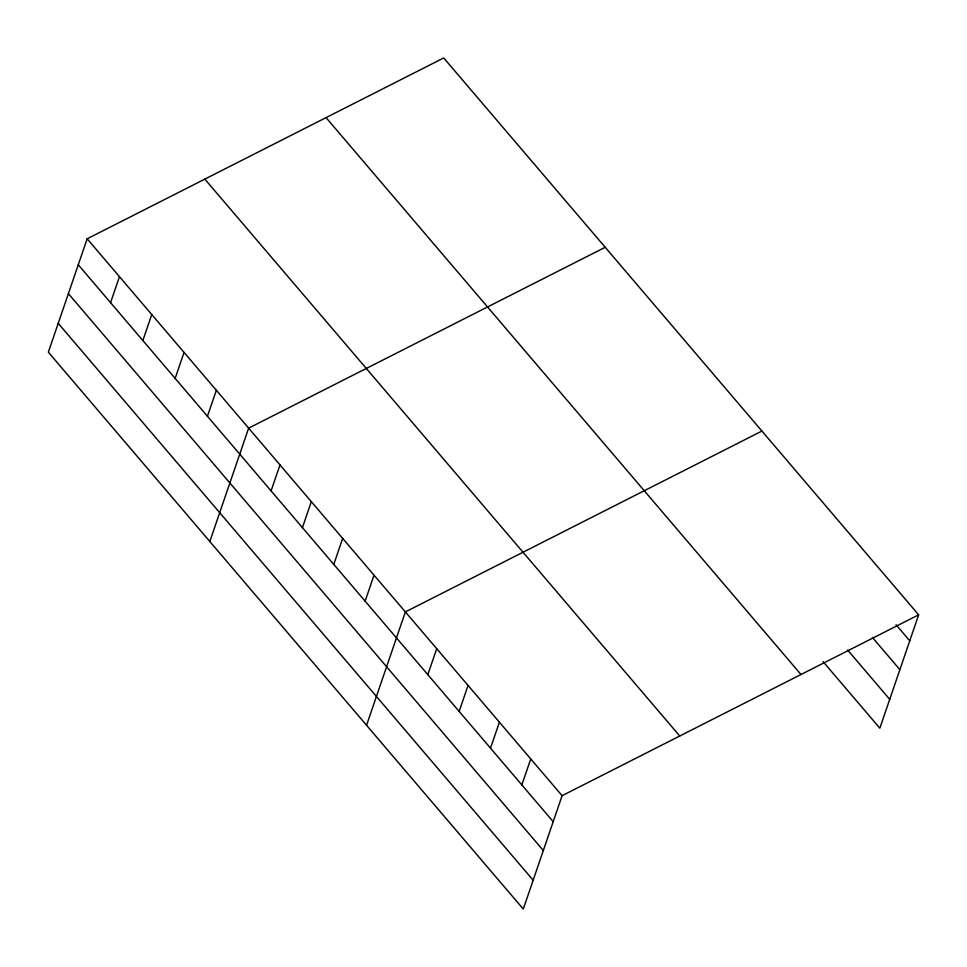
<?xml version="1.0" encoding="UTF-8"?>
<svg xmlns="http://www.w3.org/2000/svg" width="967" height="967" viewBox="0 0 967 967"><rect width="100%" height="100%" fill="white"/><g stroke="black" fill="none" stroke-linecap="round" stroke-linejoin="round"><path stroke-width="1.45" d="M87.163 238.801L48.35 352.169L523.28 909.053L562.093 795.696L918.65 614.831L443.72 57.947L87.163 238.801L562.093 795.696M110.564 302.659L119.461 276.671M142.85 340.529L151.759 314.541M175.148 378.399L184.044 352.411M207.446 416.269L216.342 390.281M209.827 541.508L248.64 428.139L605.197 247.286M271.086 490.885L279.983 464.897M302.429 527.644L311.326 501.655M333.772 564.402L342.681 538.414M365.127 601.16L374.024 575.16M366.553 725.286L405.366 611.918L761.923 431.052M427.813 674.664L436.709 648.676M459.156 711.422L468.052 685.422M490.499 748.168L499.407 722.18M521.854 784.926L530.75 758.938M918.65 614.831L879.837 728.199L823.026 661.585M896.034 624.742L909.754 640.819M872.452 637.495L899.878 669.66M847.588 649.969L889.713 699.359M326.06 117.623L800.99 674.519M204.823 179.113L679.753 736.008M78.267 264.789L553.197 821.684M68.391 293.63L543.321 850.513M58.225 323.341L533.155 880.224"/></g></svg>
